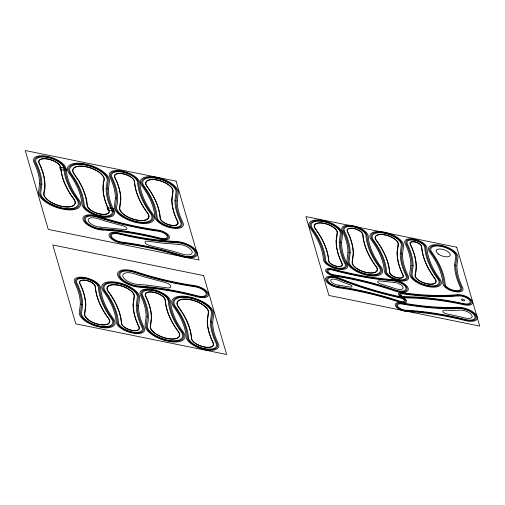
<?xml version="1.0" encoding="UTF-8"?>
<svg xmlns="http://www.w3.org/2000/svg" width="505" height="505" viewBox="0 0 505 505"><rect width="100%" height="100%" fill="white"/><g stroke="black" fill="none" stroke-linecap="round" stroke-linejoin="round"><path stroke-width="0.76" d="M100.249 227.13L124.874 229.623A3.731 1.635 19.3 0 0 126.881 228.348A3.731 1.635 19.3 0 0 123.738 226.057L106.826 221.487A159.296 69.829 19.3 0 1 97.534 218.596A8.913 3.907 19.3 0 0 88.268 220.786A8.913 3.907 19.3 0 0 100.249 227.13M334.209 275.995C354.895 279.221 375.291 284.29 395.093 291.069A12.196 5.347 19.3 0 0 408.242 288.431A12.196 5.347 19.3 0 0 392.17 279.562C371.951 278.047 351.972 274.164 332.41 268.919A7.272 3.188 19.3 0 0 325.624 270.819A7.272 3.188 19.3 0 0 334.209 275.995M74.197 174.187L79.298 181.592M75.441 175.62L74.02 173.954A16.57 7.266 19.3 0 1 86.084 166.663A16.57 7.266 19.3 0 1 104.181 180.077C101.549 190.145 104.478 200.782 108.954 209.865A11.647 5.107 19.3 0 1 99.908 214.057A11.647 5.107 19.3 0 1 87.112 205.428L85.686 197.026L82.637 188.472M433.625 277.037L435.026 278.981A10.851 4.753 19.3 0 1 427.129 283.753A10.851 4.753 19.3 0 1 415.28 274.973C418.001 264.532 414.984 253.567 410.344 244.142A5.927 2.601 19.3 0 1 414.952 242.002A5.927 2.601 19.3 0 1 421.467 246.396C422.42 258.377 427.931 269.664 435.247 278.994A11.104 4.867 19.3 0 1 427.167 283.879A11.104 4.867 19.3 0 1 415.041 274.89C417.755 264.469 414.744 253.516 410.11 244.104A6.18 2.708 19.3 0 1 414.914 241.882A6.18 2.708 19.3 0 1 421.707 246.459C422.527 257.474 427.4 267.776 433.631 276.746M75.378 175.835L79.418 181.794M79.152 181.705L80.232 183.233M79.285 181.939L82.795 188.346M80.08 183.347C84 190.101 86.835 197.594 87.352 205.491A11.394 4.993 19.3 0 0 99.87 213.937A11.394 4.993 19.3 0 0 108.727 209.827C104.232 200.719 101.309 190.095 103.942 179.995A16.318 7.152 19.3 0 0 86.121 166.789A16.318 7.152 19.3 0 0 74.241 173.966M137.013 180.613L137.139 180.859A13.673 5.991 19.3 0 1 137.568 182.349C138.414 193.775 143.786 204.342 150.484 213.438A18.584 8.149 19.3 0 1 136.956 221.613A18.584 8.149 19.3 0 1 116.655 206.564C119.249 196.609 116.358 186.13 111.933 177.148A13.673 5.991 19.3 0 1 111.485 175.652L111.472 175.431A13.673 5.991 19.3 0 1 119.344 171.776L119.761 171.814A13.673 5.991 19.3 0 1 137.025 180.613M167.868 299.339L167.786 299.162A13.673 5.991 19.3 0 0 156.626 291.587L156.165 291.442A13.673 5.991 19.3 0 0 142.202 293.91L142.214 294.131A13.673 5.991 19.3 0 0 142.662 295.627C147.088 304.61 149.979 315.088 147.384 325.043A18.584 8.149 19.3 0 0 167.685 340.092A18.584 8.149 19.3 0 0 181.219 331.918C174.509 322.821 169.156 312.248 168.291 300.828M40.791 166.574L39.27 163.266A11.394 4.993 19.3 0 1 48.126 159.163A11.394 4.993 19.3 0 1 60.638 167.603C61.515 179.193 66.95 189.912 73.749 199.134A16.318 7.152 19.3 0 1 61.875 206.305A16.318 7.152 19.3 0 1 44.055 193.099C46.397 184.716 44.345 176.1 41.265 168.247M40.678 166.814L42.622 171.346L44.295 177.64M41.378 167.982L39.037 163.235A11.647 5.107 19.3 0 1 48.089 159.037A11.647 5.107 19.3 0 1 60.878 167.666C61.761 179.243 67.178 189.937 73.97 199.147A16.57 7.266 19.3 0 1 61.913 206.431A16.57 7.266 19.3 0 1 43.815 193.024L44.806 185.682L44.087 177.747M167.881 299.339A13.673 5.991 19.3 0 1 168.304 300.828M85.818 305.569L84.802 313.801A13.035 5.713 19.3 0 0 99.037 324.355A13.035 5.713 19.3 0 0 108.524 318.623C101.593 309.224 96.038 298.272 95.142 286.461A8.118 3.56 19.3 0 0 86.229 280.445A8.118 3.56 19.3 0 0 79.923 283.368C83.312 290.274 85.781 297.817 85.818 305.569M138.515 306.125C138.49 313.668 140.895 321.01 144.178 327.72A14.929 6.546 19.3 0 1 132.581 333.092A14.929 6.546 19.3 0 1 116.188 322.032C115.336 310.708 110.014 300.204 103.367 291.189A19.846 8.699 19.3 0 1 117.81 282.459A19.846 8.699 19.3 0 1 139.494 298.524L138.515 306.125M336.317 241.22C336.311 249.079 338.811 256.723 342.238 263.724A7.272 3.188 19.3 0 1 336.589 266.343A7.272 3.188 19.3 0 1 328.597 260.952C327.701 249.079 322.114 238.076 315.145 228.626A12.196 5.347 19.3 0 1 324.021 223.267A12.196 5.347 19.3 0 1 337.34 233.133L336.317 241.22M339.284 242.046C339.284 249.76 341.74 257.266 345.104 264.14A10.384 4.551 19.3 0 1 337.031 267.877A10.384 4.551 19.3 0 1 325.624 260.182C324.753 248.529 319.267 237.729 312.431 228.462A15.308 6.71 19.3 0 1 323.572 221.727A15.308 6.71 19.3 0 1 340.294 234.118L339.284 242.046M341.538 242.665C341.531 250.278 343.955 257.676 347.276 264.45A12.745 5.587 19.3 0 1 337.372 269.039A12.745 5.587 19.3 0 1 323.377 259.602C322.518 248.119 317.121 237.47 310.379 228.336A17.662 7.739 19.3 0 1 323.232 220.565A17.662 7.739 19.3 0 1 342.523 234.863L341.538 242.665M353.412 253.699L352.389 261.931A13.035 5.713 19.3 0 0 366.63 272.485A13.035 5.713 19.3 0 0 376.118 266.747C369.187 257.354 363.625 246.402 362.735 234.591A8.118 3.56 19.3 0 0 353.822 228.576A8.118 3.56 19.3 0 0 347.516 231.498C350.899 238.404 353.374 245.941 353.412 253.699M397.277 252.797C397.271 260.656 399.771 268.3 403.198 275.294A7.272 3.188 19.3 0 1 397.549 277.92A7.272 3.188 19.3 0 1 389.557 272.53C388.661 260.656 383.074 249.653 376.105 240.203A12.196 5.347 19.3 0 1 384.98 234.838A12.196 5.347 19.3 0 1 398.3 244.71L397.277 252.797M400.25 253.617C400.244 261.337 402.7 268.843 406.064 275.711A10.384 4.551 19.3 0 1 397.997 279.454A10.384 4.551 19.3 0 1 386.59 271.759C385.713 260.107 380.227 249.306 373.391 240.039A15.308 6.71 19.3 0 1 384.532 233.304A15.308 6.71 19.3 0 1 401.254 245.695L400.25 253.617M402.498 254.242C402.491 261.849 404.915 269.253 408.236 276.027A12.745 5.587 19.3 0 1 398.331 280.616A12.745 5.587 19.3 0 1 384.343 271.172C383.478 259.69 378.081 249.047 371.339 239.913A17.662 7.739 19.3 0 1 384.198 232.142A17.662 7.739 19.3 0 1 403.489 246.44L402.498 254.242M412.055 265.453L411.051 273.565A15.308 6.71 19.3 0 0 427.773 285.95A15.308 6.71 19.3 0 0 438.914 279.221C432.072 269.948 426.592 259.147 425.715 247.5A10.384 4.551 19.3 0 0 414.308 239.806A10.384 4.551 19.3 0 0 406.241 243.543C409.58 250.36 412.017 257.796 412.055 265.453M39.592 183.618L38.633 191.294A22.037 9.658 19.3 0 0 62.696 209.133A22.037 9.658 19.3 0 0 78.736 199.437C72.177 190.555 66.938 180.19 66.098 169.023A17.113 7.506 19.3 0 0 47.3 156.342A17.113 7.506 19.3 0 0 33.999 162.503C37.218 169.068 39.573 176.245 39.592 183.618M41.839 184.237L40.861 192.039A19.682 8.629 19.3 0 0 62.361 207.972A19.682 8.629 19.3 0 0 76.684 199.311C70.025 190.284 64.709 179.78 63.851 168.436A14.759 6.47 19.3 0 0 47.64 157.503A14.759 6.47 19.3 0 0 36.171 162.818C39.428 169.478 41.827 176.756 41.839 184.237M80.358 304.111L79.373 311.995A18.754 8.219 19.3 0 0 99.864 327.177A18.754 8.219 19.3 0 0 113.511 318.926C106.82 309.855 101.461 299.276 100.602 287.875A13.837 6.066 19.3 0 0 85.408 277.624A13.837 6.066 19.3 0 0 74.658 282.604C77.934 289.296 80.333 296.599 80.358 304.111M82.605 304.736L81.608 312.74A16.4 7.19 19.3 0 0 99.523 326.015A16.4 7.19 19.3 0 0 111.46 318.8C104.668 309.597 99.226 298.865 98.355 287.294A11.482 5.031 19.3 0 0 85.749 278.785A11.482 5.031 19.3 0 0 76.829 282.92C80.15 289.706 82.58 297.11 82.605 304.736M85.579 305.557L84.562 313.725A13.288 5.826 19.3 0 0 99.075 324.481A13.288 5.826 19.3 0 0 108.745 318.636C101.827 309.249 96.272 298.316 95.388 286.524A8.37 3.668 19.3 0 0 86.197 280.325A8.37 3.668 19.3 0 0 79.695 283.337C83.079 290.249 85.553 297.792 85.579 305.557M106.151 188.655C106.126 196.205 108.531 203.559 111.826 210.282A14.759 6.47 19.3 0 1 100.356 215.597A14.759 6.47 19.3 0 1 84.146 204.658C83.281 193.308 77.972 182.816 71.312 173.783A19.682 8.629 19.3 0 1 85.635 165.129A19.682 8.629 19.3 0 1 107.129 181.061L106.151 188.655M108.405 189.28C108.373 196.723 110.746 203.969 113.991 210.591A17.113 7.506 19.3 0 1 100.691 216.759A17.113 7.506 19.3 0 1 81.898 204.077C81.052 192.904 75.819 182.551 69.254 173.657A22.037 9.658 19.3 0 1 85.294 163.967A22.037 9.658 19.3 0 1 109.364 181.8L108.405 189.28M115.392 198.086L114.42 205.825A20.939 9.178 19.3 0 0 137.297 222.774A20.939 9.178 19.3 0 0 152.535 213.564C145.932 204.607 140.655 194.185 139.809 182.93A16.021 7.026 19.3 0 0 122.21 171.062A16.021 7.026 19.3 0 0 109.762 176.832C113 183.441 115.374 190.663 115.392 198.086M116.592 198.421L115.62 206.223A19.682 8.629 19.3 0 0 137.114 222.149A19.682 8.629 19.3 0 0 151.437 213.495C144.777 204.468 139.462 193.964 138.604 182.621A14.759 6.47 19.3 0 0 122.393 171.681A14.759 6.47 19.3 0 0 110.923 177.002C114.187 183.662 116.579 190.941 116.592 198.421M120.613 199.532L119.603 207.549A15.472 6.786 19.3 0 0 136.508 220.073A15.472 6.786 19.3 0 0 147.769 213.268C140.933 204.001 135.473 193.226 134.589 181.579A10.554 4.627 19.3 0 0 122.999 173.758A10.554 4.627 19.3 0 0 114.799 177.558C118.145 184.394 120.594 191.856 120.613 199.532M120.853 199.595L119.843 207.631A15.219 6.672 19.3 0 0 136.47 219.953A15.219 6.672 19.3 0 0 147.555 213.255C140.706 203.976 135.233 193.175 134.349 181.516A10.308 4.52 19.3 0 0 129.798 176.434L129.507 176.27A10.308 4.52 19.3 0 0 123.567 173.998L122.721 173.821A10.308 4.52 19.3 0 0 116.194 174.149L116.005 174.25A10.308 4.52 19.3 0 0 115.026 177.596C118.385 184.439 120.834 191.913 120.853 199.595M133.055 304.61C133.03 312.412 135.51 320.006 138.913 326.956A9.21 4.04 19.3 0 1 131.755 330.27A9.21 4.04 19.3 0 1 121.642 323.446C120.758 311.711 115.241 300.841 108.348 291.499A14.127 6.193 19.3 0 1 118.637 285.287A14.127 6.193 19.3 0 1 134.071 296.719L133.055 304.61M146.122 316.566L145.15 324.305A20.939 9.178 19.3 0 0 168.026 341.254A20.939 9.178 19.3 0 0 183.271 332.044C176.662 323.086 171.391 312.664 170.538 301.409A16.021 7.026 19.3 0 0 152.946 289.542A16.021 7.026 19.3 0 0 140.491 295.311C143.736 301.921 146.103 309.142 146.122 316.566M147.327 316.9L146.349 324.702A19.682 8.629 19.3 0 0 167.843 340.629A19.682 8.629 19.3 0 0 182.172 331.974C175.513 322.947 170.191 312.443 169.333 301.1A14.759 6.47 19.3 0 0 153.122 290.16A14.759 6.47 19.3 0 0 141.659 295.482C144.922 302.142 147.309 309.42 147.327 316.9M151.342 318.011L150.338 326.028A15.472 6.786 19.3 0 0 167.237 338.552A15.472 6.786 19.3 0 0 178.505 331.747C171.668 322.48 166.202 311.705 165.324 300.058A10.554 4.627 19.3 0 0 153.728 292.237A10.554 4.627 19.3 0 0 145.528 296.037C148.874 302.874 151.323 310.335 151.342 318.011M151.582 318.074L150.578 326.11A15.219 6.672 19.3 0 0 167.206 338.432A15.219 6.672 19.3 0 0 178.284 331.734C171.441 322.461 165.962 311.654 165.084 299.995A10.302 4.52 19.3 0 0 161.909 295.81L161.638 295.614A10.302 4.52 19.3 0 0 154.082 292.427L153.242 292.262A10.302 4.52 19.3 0 0 148.009 292.243L147.738 292.319A10.302 4.52 19.3 0 0 145.762 296.075C149.114 302.918 151.563 310.392 151.582 318.074M171.75 199.443C171.725 207.252 174.206 214.846 177.608 221.79A9.21 4.04 19.3 0 1 170.456 225.11A9.21 4.04 19.3 0 1 160.338 218.286C159.454 206.545 153.943 195.681 147.05 186.339A14.127 6.193 19.3 0 1 157.333 180.121A14.127 6.193 19.3 0 1 172.767 191.559L171.75 199.443M207.233 320.732C207.202 328.433 209.657 335.939 213.015 342.794A11.394 4.993 19.3 0 1 204.159 346.903A11.394 4.993 19.3 0 1 191.648 338.457C190.77 326.868 185.335 316.149 178.53 306.933A16.318 7.152 19.3 0 1 190.41 299.755A16.318 7.152 19.3 0 1 208.23 312.961L207.233 320.732M207.473 320.795C207.448 328.49 209.891 335.983 213.249 342.832A11.647 5.107 19.3 0 1 204.197 347.023A11.647 5.107 19.3 0 1 191.401 338.394C190.524 326.823 185.108 316.13 178.316 306.92A16.57 7.266 19.3 0 1 190.372 299.629A16.57 7.266 19.3 0 1 208.47 313.043L207.473 320.795M210.446 321.622C210.415 329.172 212.82 336.526 216.115 343.248A14.759 6.47 19.3 0 1 204.645 348.564A14.759 6.47 19.3 0 1 188.434 337.624C187.57 326.274 182.267 315.783 175.601 306.75A19.682 8.629 19.3 0 1 189.924 298.095A19.682 8.629 19.3 0 1 211.418 314.028L210.446 321.622M212.693 322.247C212.668 329.689 215.035 336.936 218.28 343.558A17.113 7.506 19.3 0 1 204.986 349.725A17.113 7.506 19.3 0 1 186.187 337.043C185.341 325.87 180.108 315.518 173.55 306.623A22.037 9.658 19.3 0 1 189.583 296.934A22.037 9.658 19.3 0 1 213.653 314.767L212.693 322.247M340.332 242.236C340.307 249.937 342.756 257.43 346.114 264.285A11.482 5.031 19.3 0 1 337.188 268.42A11.482 5.031 19.3 0 1 324.582 259.911C323.711 248.34 318.27 237.609 311.478 228.405A16.4 7.19 19.3 0 1 323.415 221.19A16.4 7.19 19.3 0 1 341.329 234.465L340.332 242.236M347.951 252.241L346.967 260.125A18.754 8.219 19.3 0 0 367.451 275.307A18.754 8.219 19.3 0 0 381.105 267.057C374.407 257.986 369.048 247.406 368.195 236.005A13.837 6.066 19.3 0 0 353.001 225.754A13.837 6.066 19.3 0 0 342.251 230.734C345.527 237.426 347.926 244.729 347.951 252.241M350.199 252.866L349.201 260.87A16.4 7.19 19.3 0 0 367.11 274.146A16.4 7.19 19.3 0 0 379.053 266.93C372.261 257.72 366.819 246.995 365.948 235.418A11.482 5.031 19.3 0 0 353.336 226.915A11.482 5.031 19.3 0 0 344.416 231.05C347.743 237.836 350.173 245.241 350.199 252.866M353.172 253.687L352.149 261.855A13.288 5.826 19.3 0 0 366.668 272.605A13.288 5.826 19.3 0 0 376.339 266.766C369.414 257.38 363.865 246.446 362.975 234.655A8.37 3.668 19.3 0 0 353.784 228.449A8.37 3.668 19.3 0 0 347.282 231.467C350.672 238.379 353.14 245.922 353.172 253.687M401.292 253.813C401.267 261.514 403.716 269.007 407.074 275.856A11.482 5.031 19.3 0 1 398.155 279.991A11.482 5.031 19.3 0 1 385.542 271.488C384.671 259.917 379.23 249.186 372.438 239.976A16.4 7.19 19.3 0 1 384.374 232.767A16.4 7.19 19.3 0 1 402.289 246.036L401.292 253.813M40.798 183.959L39.826 191.692A20.774 9.109 19.3 0 0 62.519 208.508A20.774 9.109 19.3 0 0 77.637 199.374C71.022 190.404 65.745 179.976 64.892 168.708A15.851 6.95 19.3 0 0 47.483 156.96A15.851 6.95 19.3 0 0 35.161 162.673C38.405 169.295 40.779 176.523 40.798 183.959M81.564 304.528L80.573 312.393A17.492 7.67 19.3 0 0 99.681 326.552A17.492 7.67 19.3 0 0 112.413 318.863C105.665 309.716 100.261 299.055 99.397 287.56A12.575 5.511 19.3 0 0 85.591 278.249A12.575 5.511 19.3 0 0 75.819 282.775C79.133 289.542 81.557 296.927 81.564 304.528M107.199 188.87C107.155 196.401 109.547 203.73 112.83 210.427A15.851 6.95 19.3 0 1 100.514 216.134A15.851 6.95 19.3 0 1 83.098 204.386C82.246 193.125 76.975 182.69 70.359 173.726A20.774 9.109 19.3 0 1 85.478 164.592A20.774 9.109 19.3 0 1 108.165 181.402L107.199 188.87M133.295 304.673C133.269 312.462 135.744 320.05 139.146 326.988A9.462 4.147 19.3 0 1 131.792 330.396A9.462 4.147 19.3 0 1 121.402 323.383C120.518 311.667 115.014 300.816 108.133 291.486A14.38 6.306 19.3 0 1 118.599 285.161A14.38 6.306 19.3 0 1 134.305 296.801L133.295 304.673M136.268 305.493C136.243 313.144 138.673 320.593 142.012 327.404A12.575 5.511 19.3 0 1 132.241 331.93A12.575 5.511 19.3 0 1 118.435 322.613C117.564 311.118 112.167 300.469 105.419 291.316A17.492 7.67 19.3 0 1 118.151 283.621A17.492 7.67 19.3 0 1 137.259 297.786L136.268 305.493M171.997 199.507C171.965 207.302 174.446 214.89 177.842 221.828A9.462 4.147 19.3 0 1 170.488 225.236A9.462 4.147 19.3 0 1 160.098 218.223C159.214 206.501 153.709 195.65 146.829 186.326A14.38 6.306 19.3 0 1 157.295 179.995A14.38 6.306 19.3 0 1 173.007 191.641L171.997 199.507M174.964 200.334C174.938 207.984 177.375 215.433 180.708 222.238A12.575 5.511 19.3 0 1 170.936 226.77A12.575 5.511 19.3 0 1 157.131 217.453C156.26 205.952 150.869 195.309 144.114 186.156A17.492 7.67 19.3 0 1 156.847 178.461A17.492 7.67 19.3 0 1 175.955 192.62L174.964 200.334M177.217 200.958C177.186 208.502 179.591 215.843 182.879 222.553A14.929 6.546 19.3 0 1 171.277 227.932A14.929 6.546 19.3 0 1 154.883 216.872C154.025 205.541 148.716 195.05 142.063 186.029A19.846 8.699 19.3 0 1 156.512 177.299A19.846 8.699 19.3 0 1 178.189 193.364L177.217 200.958M211.488 321.837C211.443 329.367 213.836 336.696 217.118 343.394A15.851 6.95 19.3 0 1 204.803 349.1A15.851 6.95 19.3 0 1 187.393 337.353C186.541 326.091 181.263 315.657 174.648 306.693A20.774 9.109 19.3 0 1 189.766 297.559A20.774 9.109 19.3 0 1 212.46 314.369L211.488 321.837M349.157 252.658L348.166 260.523A17.492 7.67 19.3 0 0 367.268 274.682A17.492 7.67 19.3 0 0 380.006 266.987C373.258 257.847 367.855 247.185 366.99 235.69A12.575 5.511 19.3 0 0 353.178 226.379A12.575 5.511 19.3 0 0 343.413 230.905C346.727 237.672 349.144 245.058 349.157 252.658M137.316 305.582C137.24 313.252 139.67 320.719 143.016 327.549A13.667 5.991 19.3 0 1 132.398 332.473A13.667 5.991 19.3 0 1 117.387 322.348C116.529 310.922 111.169 300.349 104.466 291.259A18.584 8.149 19.3 0 1 117.993 283.084A18.584 8.149 19.3 0 1 138.294 298.127L137.316 305.582M176.011 200.416C175.942 208.092 178.372 215.559 181.718 222.389A13.667 5.991 19.3 0 1 171.094 227.307A13.667 5.991 19.3 0 1 156.089 217.182C155.224 205.762 149.871 195.189 143.161 186.099A18.584 8.149 19.3 0 1 156.689 177.924A18.584 8.149 19.3 0 1 176.996 192.967L176.011 200.416M336.077 240.98C336.033 248.908 338.552 256.635 342.005 263.686A7.026 3.08 19.3 0 1 336.551 266.217A7.026 3.08 19.3 0 1 328.837 261.016C327.941 249.123 322.341 238.101 315.366 228.645A11.943 5.233 19.3 0 1 324.058 223.387A11.943 5.233 19.3 0 1 337.1 233.057L336.077 240.98M397.037 252.557C396.993 260.485 399.512 268.205 402.965 275.263A7.026 3.08 19.3 0 1 397.511 277.794A7.026 3.08 19.3 0 1 389.797 272.586C388.901 260.7 383.301 249.678 376.326 240.216A11.943 5.233 19.3 0 1 385.018 234.964A11.943 5.233 19.3 0 1 398.06 244.635L397.037 252.557M410.855 265.276L409.858 273.167A16.57 7.266 19.3 0 0 427.95 286.575A16.57 7.266 19.3 0 0 440.013 279.29C433.221 270.08 427.792 259.374 426.921 247.81A11.647 5.107 19.3 0 0 414.125 239.181A11.647 5.107 19.3 0 0 405.079 243.378C408.412 250.183 410.849 257.626 410.855 265.276M413.103 265.895L412.086 273.906A14.216 6.23 19.3 0 0 427.615 285.413A14.216 6.23 19.3 0 0 437.961 279.164C431.068 269.822 425.557 258.964 424.673 247.229A9.292 4.072 19.3 0 0 414.466 240.342A9.292 4.072 19.3 0 0 407.245 243.688C410.628 250.594 413.096 258.137 413.103 265.895M454.658 264.923C454.614 272.801 457.113 280.471 460.547 287.478A8.2 3.592 19.3 0 1 454.178 290.432A8.2 3.592 19.3 0 1 445.17 284.353C444.28 272.548 438.731 261.615 431.8 252.21A13.117 5.751 19.3 0 1 441.345 246.44A13.117 5.751 19.3 0 1 455.68 257.064L454.658 264.923M455.706 265.213C455.661 273.041 458.142 280.66 461.557 287.623A9.292 4.072 19.3 0 1 454.336 290.968A9.292 4.072 19.3 0 1 444.129 284.088C443.245 272.353 437.734 261.495 430.847 252.153A14.216 6.23 19.3 0 1 441.193 245.903A14.216 6.23 19.3 0 1 456.716 257.405L455.706 265.213M456.905 265.554C456.867 273.319 459.329 280.881 462.719 287.793A10.554 4.627 19.3 0 1 454.519 291.593A10.554 4.627 19.3 0 1 442.923 283.772C442.045 272.132 436.579 261.35 429.742 252.083A15.472 6.786 19.3 0 1 441.01 245.278A15.472 6.786 19.3 0 1 457.909 257.802L456.905 265.554M457.202 294.674C438.763 296.385 420.166 295.147 401.86 292.603A5.088 2.228 19.3 0 0 398.685 294.857A5.088 2.228 19.3 0 0 405.534 297.906C425.26 298.12 444.937 300.62 464.209 304.805A10.005 4.387 19.3 0 0 471.891 300.62A10.005 4.387 19.3 0 0 457.202 294.674M457.94 295.337C439.363 297.06 420.627 295.81 402.188 293.247A3.825 1.679 19.3 0 0 399.796 294.945A3.825 1.679 19.3 0 0 404.947 297.237C424.825 297.458 444.646 299.976 464.063 304.193A8.749 3.832 19.3 0 0 470.774 300.538A8.749 3.832 19.3 0 0 457.94 295.337M458.578 295.911C439.88 297.647 421.031 296.391 402.472 293.809A2.733 1.199 19.3 0 0 400.762 295.021A2.733 1.199 19.3 0 0 404.442 296.662C424.446 296.877 444.394 299.414 463.937 303.656A7.651 3.358 19.3 0 0 469.808 300.462A7.651 3.358 19.3 0 0 458.578 295.911M457.675 307.293C438.877 308.05 420.065 306.068 401.576 302.804A8.37 3.668 19.3 0 0 395.579 306.106A8.37 3.668 19.3 0 0 406.519 311.421C426.353 312.513 446.041 315.713 465.294 320.58A13.288 5.826 19.3 0 0 476.739 315.751A13.288 5.826 19.3 0 0 457.675 307.293M458.338 307.962C439.401 308.713 420.45 306.731 401.816 303.436A7.108 3.118 19.3 0 0 396.722 306.245A7.108 3.118 19.3 0 0 406.014 310.758C425.999 311.856 445.839 315.082 465.238 319.987A12.025 5.271 19.3 0 0 475.596 315.612A12.025 5.271 19.3 0 0 458.338 307.962M458.919 308.536C439.855 309.306 420.779 307.293 402.024 303.985A6.016 2.639 19.3 0 0 397.713 306.358A6.016 2.639 19.3 0 0 405.578 310.177C425.69 311.288 445.662 314.533 465.187 319.469A10.933 4.791 19.3 0 0 474.605 315.492A10.933 4.791 19.3 0 0 458.919 308.536M451.363 310.354L444.444 310.215A3.604 1.578 19.3 0 0 442.942 311.73A3.604 1.578 19.3 0 0 446.534 313.857L455.699 315.776A160.394 70.315 19.3 0 1 465.042 318.005A7.821 3.428 19.3 0 0 471.784 315.158A7.821 3.428 19.3 0 0 460.56 310.184A160.666 70.429 19.3 0 1 451.363 310.354M176.188 241.459C156.67 240.62 137.322 237.356 118.353 232.78A10.554 4.627 19.3 0 0 109.156 235.968A10.554 4.627 19.3 0 0 122.059 243.265C142.202 245.828 162.099 250.265 181.459 256.376A15.472 6.786 19.3 0 0 197.196 252.336A15.472 6.786 19.3 0 0 176.188 241.459M176.718 242.122C157.049 241.283 137.549 237.994 118.435 233.379A9.292 4.072 19.3 0 0 110.343 236.189A9.292 4.072 19.3 0 0 121.699 242.615C142 245.196 162.048 249.672 181.56 255.827A14.216 6.23 19.3 0 0 196.016 252.115A14.216 6.23 19.3 0 0 176.718 242.122M177.173 242.703C157.377 241.857 137.751 238.543 118.511 233.903A8.2 3.592 19.3 0 0 111.365 236.378A8.2 3.592 19.3 0 0 121.389 242.046C141.823 244.647 162.004 249.154 181.642 255.353A13.117 5.751 19.3 0 0 194.987 251.926A13.117 5.751 19.3 0 0 177.173 242.703M178.48 244.344L163.399 243.252L147.643 241.194A4.173 1.831 19.3 0 0 145.055 242.64A4.173 1.831 19.3 0 0 149.101 245.323L171.334 250.84A158.456 69.463 19.3 0 1 181.888 253.996A10.005 4.387 19.3 0 0 192.07 251.383A10.005 4.387 19.3 0 0 178.48 244.344M101.96 228.797L101.499 228.771A12.025 5.271 19.3 0 1 85.339 220.212A12.025 5.271 19.3 0 1 97.844 217.264C117.64 223.702 137.998 228.437 158.627 231.277A7.108 3.118 19.3 0 1 167.199 236.245A7.108 3.118 19.3 0 1 160.849 238.284C141.545 233.443 121.85 229.92 101.96 228.797M102.395 229.377L101.941 229.352A13.117 5.751 19.3 0 1 84.31 220.01A13.117 5.751 19.3 0 1 97.951 216.79C117.614 223.191 137.846 227.894 158.336 230.716A8.2 3.592 19.3 0 1 168.234 236.447A8.2 3.592 19.3 0 1 160.906 238.802C141.728 233.985 122.16 230.495 102.395 229.377M102.9 230.04L102.446 230.015A14.38 6.306 19.3 0 1 83.123 219.776A14.38 6.306 19.3 0 1 98.071 216.247C117.589 222.604 137.663 227.263 158.002 230.065A9.462 4.147 19.3 0 1 169.421 236.675A9.462 4.147 19.3 0 1 160.962 239.395C141.93 234.617 122.513 231.151 102.9 230.04M139.437 286.064L138.913 286.032A14.216 6.23 19.3 0 1 119.963 275.818A14.216 6.23 19.3 0 1 134.968 272.504C154.524 279.006 174.642 283.81 195.037 286.777A9.292 4.072 19.3 0 1 206.147 293.317A9.292 4.072 19.3 0 1 197.695 295.892C178.606 290.962 159.125 287.351 139.437 286.064M140.036 286.651L139.342 286.606A15.308 6.71 19.3 0 1 118.934 275.61A15.308 6.71 19.3 0 1 135.094 272.037C154.517 278.495 174.503 283.273 194.76 286.215A10.384 4.551 19.3 0 1 207.183 293.531A10.384 4.551 19.3 0 1 197.733 296.403C178.827 291.518 159.536 287.938 140.036 286.651M140.346 287.307L139.834 287.269A16.57 7.266 19.3 0 1 117.741 275.37A16.57 7.266 19.3 0 1 135.233 271.501C154.505 277.914 174.339 282.649 194.444 285.571A11.647 5.107 19.3 0 1 208.369 293.771A11.647 5.107 19.3 0 1 197.777 296.99C178.959 292.136 159.757 288.57 140.346 287.307M392.637 280.224C372.267 278.697 352.137 274.783 332.429 269.506A6.016 2.639 19.3 0 0 326.823 271.078A6.016 2.639 19.3 0 0 333.912 275.351C354.756 278.602 375.303 283.709 395.263 290.545A10.933 4.791 19.3 0 0 407.043 288.178A10.933 4.791 19.3 0 0 392.637 280.224M393.041 280.799C372.545 279.265 352.282 275.326 332.441 270.011A4.917 2.159 19.3 0 0 327.859 271.292A4.917 2.159 19.3 0 0 333.66 274.796C354.636 278.066 375.322 283.204 395.402 290.085A9.841 4.311 19.3 0 0 406.014 287.957A9.841 4.311 19.3 0 0 393.041 280.799M394.197 282.434L379.893 280.988A3.036 1.332 19.3 0 0 377.727 281.929A3.036 1.332 19.3 0 0 380.65 283.949L383.345 284.757A162.067 71.047 19.3 0 1 395.813 288.784A6.729 2.948 19.3 0 0 403.066 287.326A6.729 2.948 19.3 0 0 394.197 282.434M147.088 285.148L146.343 285.079A157.143 68.888 19.3 0 0 137.707 284.391A11.104 4.867 19.3 0 1 122.904 276.418A11.104 4.867 19.3 0 1 134.62 273.824A157.364 68.983 19.3 0 0 145.08 277.131L165.457 282.579A5.359 2.348 19.3 0 1 170.785 286.221A5.359 2.348 19.3 0 1 166.65 287.787L147.088 285.148M338.741 286.638L338.318 286.581A8.749 3.832 19.3 0 1 327.688 279.808A8.749 3.832 19.3 0 1 338.198 278.804C358.304 286.935 379.129 293.266 400.326 297.874A3.825 1.679 19.3 0 1 404.429 300.74A3.825 1.679 19.3 0 1 400.377 301.378C380.284 294.794 359.686 289.624 338.741 286.638M339.082 287.206L338.602 287.143A9.841 4.311 19.3 0 1 326.647 279.524A9.841 4.311 19.3 0 1 338.464 278.394C358.443 286.474 379.141 292.767 400.194 297.344A4.917 2.159 19.3 0 1 405.471 301.024A4.917 2.159 19.3 0 1 400.263 301.851C380.322 295.311 359.876 290.179 339.082 287.206M338.495 285.123L337.504 284.978A5.637 2.468 19.3 0 1 330.661 280.616A5.637 2.468 19.3 0 1 337.428 279.972A163.159 71.527 19.3 0 0 349.738 284.7L350.325 284.915A2.437 1.067 19.3 0 1 351.991 286.436A2.437 1.067 19.3 0 1 350.356 287.061L338.495 285.123M339.758 287.907L338.931 287.787A11.104 4.867 19.3 0 1 325.441 279.196A11.104 4.867 19.3 0 1 338.779 277.92C358.607 285.937 379.148 292.187 400.048 296.725A6.18 2.708 19.3 0 1 406.676 301.352A6.18 2.708 19.3 0 1 400.137 302.388C380.448 295.936 360.28 290.861 339.758 287.907M176.081 181.15L25.25 150.522L48.259 229.403L199.09 260.031L176.081 181.15M456.741 247.204L305.91 216.582L328.919 295.457L479.75 326.085L456.741 247.204M65.682 168.348L59.685 167.136L60.373 169.478L66.37 170.696L65.682 168.348M113.265 208.824L107.01 207.555L107.691 209.903L113.947 211.172L113.265 208.824M203.629 275.597L52.798 244.969L75.8 323.85L226.638 354.478L203.629 275.597M461.999 300.223A1.679 0.739 19.3 0 0 464.625 300.507A1.679 0.739 19.3 0 0 462.523 299.055A1.679 0.739 19.3 0 0 461.999 300.223M438.327 254.015A7.411 3.251 19.3 0 0 450.106 255.637A7.411 3.251 19.3 0 0 441.275 249.104A7.411 3.251 19.3 0 0 438.327 254.015"/></g></svg>
